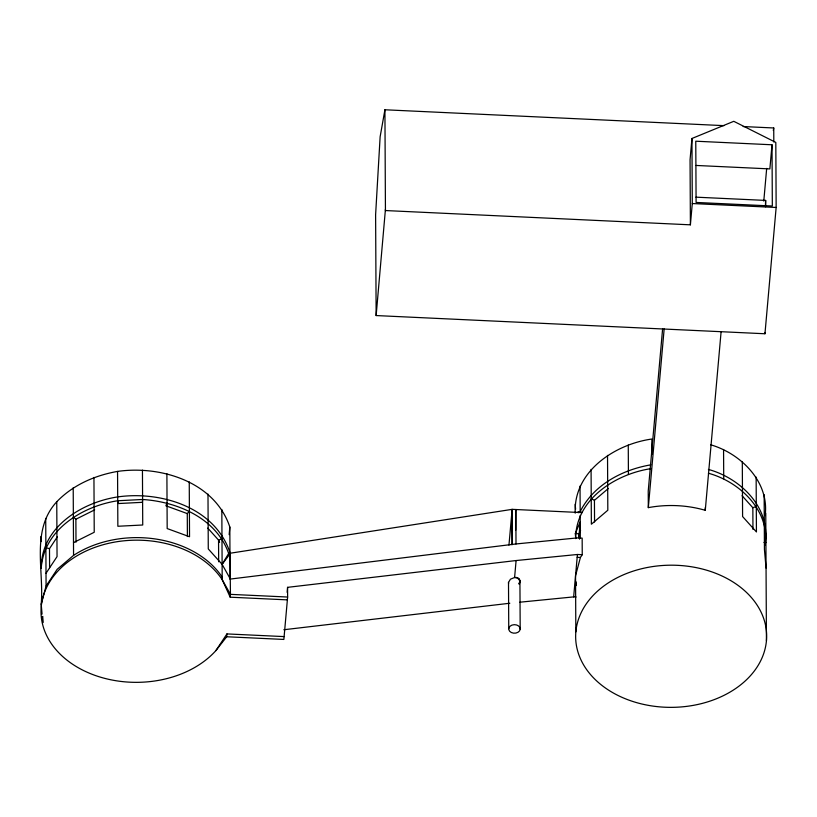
<?xml version="1.0" encoding="UTF-8"?>
<svg xmlns="http://www.w3.org/2000/svg" width="817" height="817" viewBox="0 0 817 817"><rect width="100%" height="100%" fill="white"/><g stroke="black" fill="none" stroke-linecap="round" stroke-linejoin="round"><path stroke-width="1.23" d="M575.832 631.817L575.546 575.689L580.417 557.48L582.245 554.712L582.164 538.127L577.333 537.903L516.007 543.959L230.363 579.059L222.112 564.333L228.658 553.466C216.434 518.254 177.401 501.699 142.597 499.483L142.342 502.322L118.455 503.538L117.709 500.75C82.64 506.08 43.515 529.722 41.218 568.438M229.158 534.635L229.832 527.036C214.83 481.856 160.908 465.241 117.556 471.409C94.813 475.433 72.968 484.941 56.761 501.761C30.74 529.957 44.159 570.011 41.207 604.243L42.065 614.118M287.38 599.872L230.2 597.196L230.445 594.357L222.193 579.641A95.507 71.089 -0.3 0 0 80.076 554.038A95.507 71.089 -0.3 0 0 70.436 662.74A95.507 71.089 -0.3 0 0 215.902 650.587L226.687 636.76L226.942 633.921L284.122 636.596M287.135 592.335L287.574 587.341L516.099 560.544L577.425 554.488L582.245 554.712M287.574 587.341L287.625 597.033L283.867 639.435L226.687 636.76M724.015 125.644L384.919 109.774L385.44 210.551L690.396 224.828L690.059 159.764L691.948 138.481L733.778 121.314L775.813 142.413L776.15 207.467L764.957 333.755L376.137 315.556L385.44 209.275M508.96 545.113L512.136 509.348L582.031 512.616L580.182 511.554L577.2 512.392M516.099 560.544L514.598 577.486L510.441 579.212L508.501 582.409L508.746 628.671M519.847 602.2L573.667 596.89L577.425 554.488M578.834 537.474L580.121 522.962M662.618 328.812L648.228 491.048L648.32 507.633C667.06 504.13 686.944 504.977 705.275 510.298L721.115 331.579M648.32 507.633L664.16 328.914M690.396 224.828L692.285 203.545L691.948 138.481M763.783 201.094L766.683 168.404M695.931 197.163L765.641 200.42L765.406 205.813M772.014 144.783L772.331 206.007L696.094 202.442L695.767 141.208L772.014 144.783L769.869 168.905L696.176 165.453M384.919 109.774L380.13 136.766L375.606 214.779L376.137 315.556M773.301 130.424L773.74 127.973L743.143 126.543M519.643 583.103C521.011 579.825 517.968 576.782 514.598 577.486C517.917 577.241 521.716 581.101 518.979 584.104M41.207 604.243L46.079 586.034L45.721 518.427M575.219 513.178C573.197 471.654 614.731 444.193 651.874 439.025L651.956 454.334M575.648 538.566C575.648 499.238 615.548 474.013 650.853 468.662M765.12 515.598C769.645 482.101 740.978 453.537 710.627 444.775M765.253 541.109C769.88 506.581 739.63 477.904 708.4 469.428M765.274 544.939C769.9 510.411 739.651 481.734 708.421 473.247M575.75 538.526L575.321 533.593L580.233 521.757M580.581 530.437L579.171 533.767L579.498 538.852L579.171 533.767L575.321 533.593M166.229 504.855L167.046 503.058M518.979 583.379L519.643 582.296M49.592 567.805L49.5 548.667L57.445 536.667M46.018 573.279L57.047 556.612L56.761 501.761M46.079 586.034L57.119 569.367L73.561 555.386A95.507 71.089 -0.3 0 1 222.183 577.088M215.902 650.587L226.942 633.921M578.191 512.719L580.182 511.554C593.714 484.787 622.176 469.734 650.832 464.842M187.399 536.555L187.277 513.587L189.401 511.217M594.551 521.992L594.439 500.3L608.369 488.464M76.001 542.212L75.879 519.244L94.68 509.859M73.499 542.621L94.231 532.276L93.945 477.424M221.979 538.822L218.547 540.088L207.753 528.078M742.05 495.705L752.845 507.714L756.297 506.438M283.816 629.744L509.808 603.242M117.709 500.75L142.597 499.483M692.285 203.545L776.15 207.467M763.997 542.417L765.917 542.508M577.17 557.327L580.417 557.48M228.658 553.466L512.136 509.348L512.32 544.418M573.667 596.89L576.077 597.002M287.625 597.033L230.445 594.357L229.965 552.558C214.963 507.367 161.041 490.751 117.689 496.92C82.384 502.22 42.331 526.577 41.31 565.854M45.875 547.768L49.5 548.667M165.81 505.754L187.277 513.587M591.232 498.717L594.439 500.3M73.367 517.11L75.879 519.244M219.579 542.335L218.547 540.088L218.67 561.769M230.2 597.196L222.193 579.641L221.826 509.481M508.501 582.409L508.603 583.491M766.05 568.019L764.436 549.504L764.15 494.653M575.168 504.252L575.597 509.185M576.087 581.857L576.404 585.564M40.85 536.636L41.279 541.569M42.28 616.59L42.821 622.758L42.79 616.375M773.74 127.973L773.811 142.005M765.641 200.42L765.672 206.803M764.947 332.478L764.957 333.755M765.764 513.168L766.438 640.732A95.507 71.089 -0.3 0 1 618.04 695.481A95.507 71.089 -0.3 0 1 628.937 572.605A95.507 71.089 -0.3 0 1 766.438 640.732M756.144 477.097L756.43 531.949L742.592 516.548L742.306 461.697M752.845 507.714L752.957 529.396M723.566 449.493L723.719 478.833M705.255 507.745L705.275 510.298M628.263 445.04L628.416 474.381M607.531 455.386L607.817 510.237L591.365 524.228L591.079 469.377M580.039 486.044L580.182 511.554M580.203 515.384L580.315 538.342M519.837 580.101L519.837 580.897M519.929 581.183L520.184 629.213A5.729 4.269 -0.3 0 1 511.279 632.491A5.729 4.269 -0.3 0 1 511.932 625.117A5.729 4.269 -0.3 0 1 520.184 629.213M519.357 579.13L519.357 579.845M518.519 578.334L518.529 578.926M516.007 543.959L515.833 509.522L515.67 530.213M511.881 512.188L512.055 544.745M229.832 527.036L229.965 553.814M230.098 579.345L230.231 553.538L222.112 564.333L208.274 548.932L207.988 494.081M189.248 481.887L189.534 536.738L167.179 528.568L166.893 473.717M142.444 470.143L142.73 525.004L117.852 526.26L117.556 471.409M73.213 487.769L73.561 555.386"/></g></svg>
